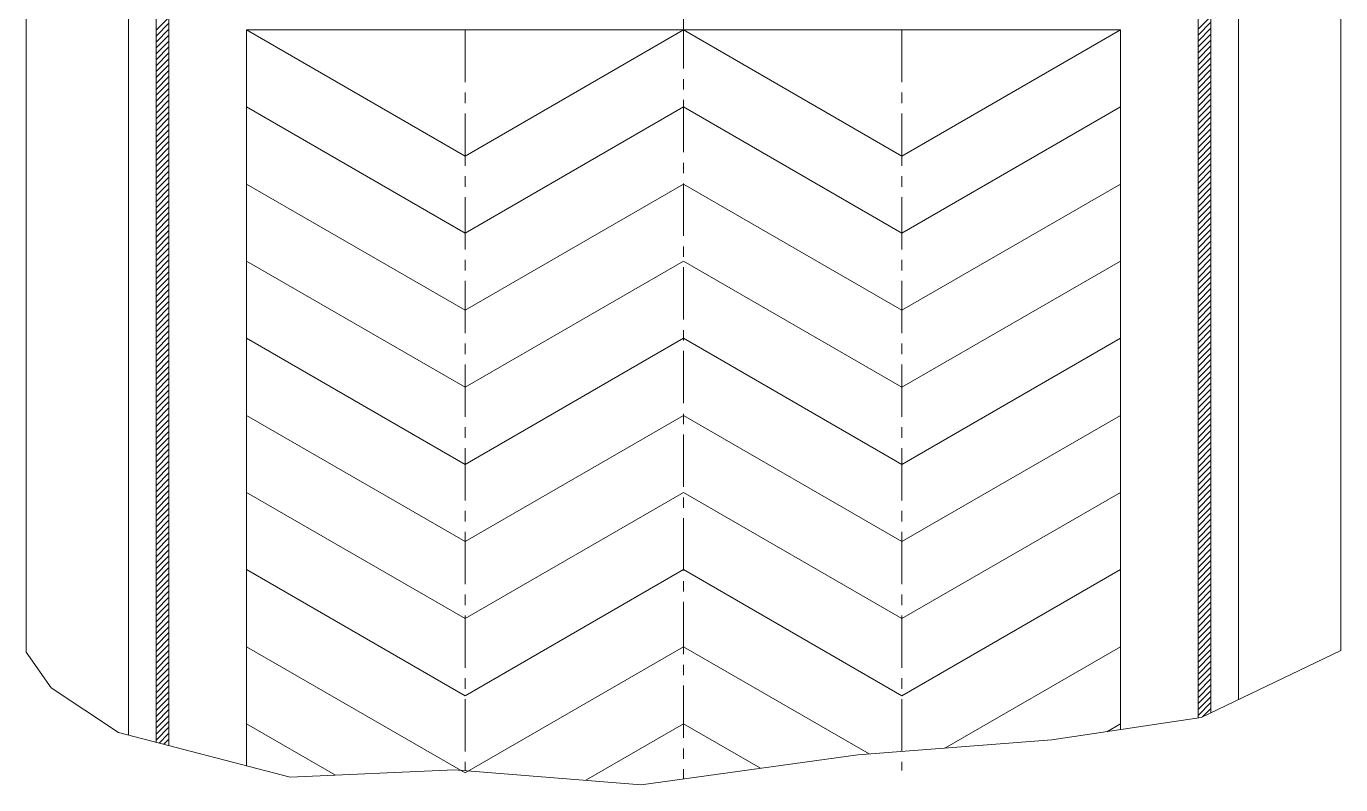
# Model space of a CAD drawing. Header units: millimetres. Extents: x -394 to 6212, y -2458 to 809.
# Drawn here: x 3852.57 to 3884, y -2323.74 to -2305.62 of the extents above; entities that cross this region are included whole.
import ezdxf

# ---------------------------------------------------------------- set-up
doc = ezdxf.new("R2010")
doc.units = ezdxf.units.MM
doc.linetypes.add('CENTER', pattern=[2, 1.25, -0.25, 0.25, -0.25])
doc.linetypes.add('CENTER2', pattern=[28.575, 19.05, -3.175, 3.175, -3.175])
doc.layers.get('0').update_dxf_attribs({"lineweight": 18})
doc.layers.add('1', color=1, linetype='Continuous', lineweight=18, true_color=0xff0000)
doc.layers.add('2', color=2, linetype='Continuous', lineweight=18, true_color=0xffff00)

msp = doc.modelspace()

# ---------------------------------------------------------------- linework, layer by layer
at = {"color": 3, "linetype": 'CENTER'}
for p, q in [((3868.28353, -2289.37632), (3868.28353, -2323.60515)), ((3863.06113, -2305.7008), (3863.06113, -2323.40807)), ((3873.50593, -2305.7008), (3873.50593, -2323.40807))]:
    msp.add_line(p, q, dxfattribs=at)
at = {"layer": '1', "linetype": 'Continuous'}
for p, q in [((3852.57025, -2289.37632), (3852.57025, -2320.57714)), ((3883.99681, -2320.53289), (3883.99681, -2289.37632)), ((3855.01249, -2293.55301), (3855.01249, -2322.55815)), ((3881.55457, -2293.55301), (3881.55457, -2321.70924)), ((3855.67297, -2297.28549), (3855.67297, -2322.73033)), ((3880.89409, -2297.28549), (3880.89409, -2322.02737)), ((3855.98017, -2304.41193), (3855.98017, -2322.81041)), ((3880.58689, -2304.76501), (3880.58689, -2322.15015)), ((3857.83873, -2305.7008), (3878.72833, -2305.7008)), ((3857.83873, -2305.7008), (3857.83873, -2323.29493)), ((3878.72833, -2305.7008), (3878.72833, -2322.42875)), ((3883.99681, -2320.53289), (3880.6628, -2322.13878)), ((3853.16576, -2321.42505), (3852.57025, -2320.57714)), ((3854.77273, -2322.49564), (3853.16576, -2321.42505)), ((3880.6628, -2322.13878), (3877.09175, -2322.67407)), ((3878.4028, -2322.47755), (3878.72833, -2322.2896)), ((3858.87943, -2323.56623), (3854.77273, -2322.49564)), ((3877.09175, -2322.67407), (3872.4494, -2323.03094)), ((3872.4494, -2323.03094), (3867.27138, -2323.74466)), ((3862.80758, -2323.3878), (3858.87943, -2323.56623)), ((3867.27138, -2323.74466), (3862.80758, -2323.3878))]:
    msp.add_line(p, q, dxfattribs=at)
at = {"layer": '2', "linetype": 'CENTER2'}
for p, q in [((3855.67297, -2305.70908), (3855.98017, -2305.40188)), ((3880.58689, -2305.68532), (3880.89409, -2305.37812)), ((3855.67297, -2305.8505), (3855.98017, -2305.5433)), ((3855.67297, -2305.99192), (3855.98017, -2305.68472)), ((3863.06113, -2308.71595), (3857.83873, -2305.7008)), ((3868.28353, -2305.7008), (3863.06113, -2308.71595)), ((3868.28353, -2305.7008), (3873.50593, -2308.71595)), ((3873.50593, -2308.71595), (3878.72833, -2305.7008)), ((3880.58689, -2305.82674), (3880.89409, -2305.51954)), ((3880.58689, -2305.96816), (3880.89409, -2305.66096)), ((3855.67297, -2306.13334), (3855.98017, -2305.82614)), ((3855.67297, -2306.27477), (3855.98017, -2305.96757)), ((3880.58689, -2306.10958), (3880.89409, -2305.80238)), ((3880.58689, -2306.251), (3880.89409, -2305.9438)), ((3855.67297, -2306.41619), (3855.98017, -2306.10899)), ((3855.67297, -2306.55761), (3855.98017, -2306.25041)), ((3855.67297, -2306.69903), (3855.98017, -2306.39183)), ((3880.58689, -2306.39243), (3880.89409, -2306.08523)), ((3880.58689, -2306.53385), (3880.89409, -2306.22665)), ((3880.58689, -2306.67527), (3880.89409, -2306.36807)), ((3855.67297, -2306.84045), (3855.98017, -2306.53325)), ((3855.67297, -2306.98187), (3855.98017, -2306.67467)), ((3880.58689, -2306.81669), (3880.89409, -2306.50949)), ((3880.58689, -2306.95811), (3880.89409, -2306.65091)), ((3855.67297, -2307.12329), (3855.98017, -2306.81609)), ((3855.67297, -2307.26472), (3855.98017, -2306.95752)), ((3880.58689, -2307.09953), (3880.89409, -2306.79233)), ((3880.58689, -2307.24095), (3880.89409, -2306.93375)), ((3855.67297, -2307.40614), (3855.98017, -2307.09894)), ((3855.67297, -2307.54756), (3855.98017, -2307.24036)), ((3880.58689, -2307.38238), (3880.89409, -2307.07518)), ((3880.58689, -2307.5238), (3880.89409, -2307.2166)), ((3855.67297, -2307.68898), (3855.98017, -2307.38178)), ((3855.67297, -2307.8304), (3855.98017, -2307.5232)), ((3863.06113, -2310.55915), (3857.83873, -2307.544)), ((3868.28353, -2307.544), (3863.06113, -2310.55915)), ((3868.28353, -2307.544), (3873.50593, -2310.55915)), ((3873.50593, -2310.55915), (3878.72833, -2307.544)), ((3880.58689, -2307.66522), (3880.89409, -2307.35802)), ((3880.58689, -2307.80664), (3880.89409, -2307.49944)), ((3880.58689, -2307.94806), (3880.89409, -2307.64086)), ((3855.67297, -2307.97182), (3855.98017, -2307.66462)), ((3855.67297, -2308.11324), (3855.98017, -2307.80604)), ((3855.67297, -2308.25466), (3855.98017, -2307.94746)), ((3880.58689, -2308.08948), (3880.89409, -2307.78228)), ((3880.58689, -2308.2309), (3880.89409, -2307.9237)), ((3855.67297, -2308.39609), (3855.98017, -2308.08889)), ((3855.67297, -2308.53751), (3855.98017, -2308.23031)), ((3880.58689, -2308.37232), (3880.89409, -2308.06512)), ((3880.58689, -2308.51375), (3880.89409, -2308.20655)), ((3855.67297, -2308.67893), (3855.98017, -2308.37173)), ((3855.67297, -2308.82035), (3855.98017, -2308.51315)), ((3880.58689, -2308.65517), (3880.89409, -2308.34797)), ((3880.58689, -2308.79659), (3880.89409, -2308.48939)), ((3855.67297, -2308.96177), (3855.98017, -2308.65457)), ((3855.67297, -2309.10319), (3855.98017, -2308.79599)), ((3880.58689, -2308.93801), (3880.89409, -2308.63081)), ((3880.58689, -2309.07943), (3880.89409, -2308.77223)), ((3855.67297, -2309.24461), (3855.98017, -2308.93741)), ((3855.67297, -2309.38604), (3855.98017, -2309.07884)), ((3855.67297, -2309.52746), (3855.98017, -2309.22026)), ((3880.58689, -2309.22085), (3880.89409, -2308.91365)), ((3880.58689, -2309.36227), (3880.89409, -2309.05507)), ((3880.58689, -2309.5037), (3880.89409, -2309.1965)), ((3855.67297, -2309.66888), (3855.98017, -2309.36168)), ((3855.67297, -2309.8103), (3855.98017, -2309.5031)), ((3863.06113, -2312.40235), (3857.83873, -2309.3872)), ((3868.28353, -2309.3872), (3863.06113, -2312.40235)), ((3868.28353, -2309.3872), (3873.50593, -2312.40235)), ((3873.50593, -2312.40235), (3878.72833, -2309.3872)), ((3880.58689, -2309.64512), (3880.89409, -2309.33792)), ((3880.58689, -2309.78654), (3880.89409, -2309.47934)), ((3855.67297, -2309.95172), (3855.98017, -2309.64452)), ((3855.67297, -2310.09314), (3855.98017, -2309.78594)), ((3880.58689, -2309.92796), (3880.89409, -2309.62076)), ((3880.58689, -2310.06938), (3880.89409, -2309.76218)), ((3855.67297, -2310.23456), (3855.98017, -2309.92736)), ((3855.67297, -2310.37598), (3855.98017, -2310.06878)), ((3880.58689, -2310.2108), (3880.89409, -2309.9036)), ((3880.58689, -2310.35222), (3880.89409, -2310.04502)), ((3855.67297, -2310.51741), (3855.98017, -2310.21021)), ((3855.67297, -2310.65883), (3855.98017, -2310.35163)), ((3880.58689, -2310.49364), (3880.89409, -2310.18644)), ((3880.58689, -2310.63507), (3880.89409, -2310.32787)), ((3880.58689, -2310.77649), (3880.89409, -2310.46929)), ((3855.67297, -2310.80025), (3855.98017, -2310.49305)), ((3855.67297, -2310.94167), (3855.98017, -2310.63447)), ((3855.67297, -2311.08309), (3855.98017, -2310.77589)), ((3880.58689, -2310.91791), (3880.89409, -2310.61071)), ((3880.58689, -2311.05933), (3880.89409, -2310.75213)), ((3855.67297, -2311.22451), (3855.98017, -2310.91731)), ((3855.67297, -2311.36593), (3855.98017, -2311.05873)), ((3880.58689, -2311.20075), (3880.89409, -2310.89355)), ((3880.58689, -2311.34217), (3880.89409, -2311.03497)), ((3855.67297, -2311.50736), (3855.98017, -2311.20016)), ((3855.67297, -2311.64878), (3855.98017, -2311.34158)), ((3863.06113, -2314.24555), (3857.83873, -2311.2304)), ((3868.28353, -2311.2304), (3863.06113, -2314.24555)), ((3868.28353, -2311.2304), (3873.50593, -2314.24555)), ((3873.50593, -2314.24555), (3878.72833, -2311.2304)), ((3880.58689, -2311.48359), (3880.89409, -2311.17639)), ((3880.58689, -2311.62502), (3880.89409, -2311.31782)), ((3855.67297, -2311.7902), (3855.98017, -2311.483)), ((3855.67297, -2311.93162), (3855.98017, -2311.62442)), ((3880.58689, -2311.76644), (3880.89409, -2311.45924)), ((3880.58689, -2311.90786), (3880.89409, -2311.60066)), ((3855.67297, -2312.07304), (3855.98017, -2311.76584)), ((3855.67297, -2312.21446), (3855.98017, -2311.90726)), ((3855.67297, -2312.35588), (3855.98017, -2312.04868)), ((3880.58689, -2312.04928), (3880.89409, -2311.74208)), ((3880.58689, -2312.1907), (3880.89409, -2311.8835)), ((3880.58689, -2312.33212), (3880.89409, -2312.02492)), ((3855.67297, -2312.49731), (3855.98017, -2312.19011)), ((3855.67297, -2312.63873), (3855.98017, -2312.33153)), ((3880.58689, -2312.47354), (3880.89409, -2312.16634)), ((3880.58689, -2312.61497), (3880.89409, -2312.30777)), ((3855.67297, -2312.78015), (3855.98017, -2312.47295)), ((3855.67297, -2312.92157), (3855.98017, -2312.61437)), ((3880.58689, -2312.75639), (3880.89409, -2312.44919)), ((3880.58689, -2312.89781), (3880.89409, -2312.59061)), ((3855.67297, -2313.06299), (3855.98017, -2312.75579)), ((3855.67297, -2313.20441), (3855.98017, -2312.89721)), ((3880.58689, -2313.03923), (3880.89409, -2312.73203)), ((3880.58689, -2313.18065), (3880.89409, -2312.87345)), ((3855.67297, -2313.34583), (3855.98017, -2313.03863)), ((3855.67297, -2313.48725), (3855.98017, -2313.18005)), ((3863.06113, -2316.08875), (3857.83873, -2313.0736)), ((3868.28353, -2313.0736), (3863.06113, -2316.08875)), ((3868.28353, -2313.0736), (3873.50593, -2316.08875)), ((3873.50593, -2316.08875), (3878.72833, -2313.0736)), ((3880.58689, -2313.32207), (3880.89409, -2313.01487)), ((3880.58689, -2313.46349), (3880.89409, -2313.15629)), ((3880.58689, -2313.60491), (3880.89409, -2313.29771)), ((3855.67297, -2313.62868), (3855.98017, -2313.32148)), ((3855.67297, -2313.7701), (3855.98017, -2313.4629)), ((3855.67297, -2313.91152), (3855.98017, -2313.60432)), ((3880.58689, -2313.74634), (3880.89409, -2313.43914)), ((3880.58689, -2313.88776), (3880.89409, -2313.58056)), ((3855.67297, -2314.05294), (3855.98017, -2313.74574)), ((3855.67297, -2314.19436), (3855.98017, -2313.88716)), ((3880.58689, -2314.02918), (3880.89409, -2313.72198)), ((3880.58689, -2314.1706), (3880.89409, -2313.8634)), ((3855.67297, -2314.33578), (3855.98017, -2314.02858)), ((3855.67297, -2314.4772), (3855.98017, -2314.17)), ((3880.58689, -2314.31202), (3880.89409, -2314.00482)), ((3880.58689, -2314.45344), (3880.89409, -2314.14624)), ((3855.67297, -2314.61863), (3855.98017, -2314.31143)), ((3855.67297, -2314.76005), (3855.98017, -2314.45285)), ((3880.58689, -2314.59486), (3880.89409, -2314.28766)), ((3880.58689, -2314.73629), (3880.89409, -2314.42909)), ((3855.67297, -2314.90147), (3855.98017, -2314.59427)), ((3855.67297, -2315.04289), (3855.98017, -2314.73569)), ((3855.67297, -2315.18431), (3855.98017, -2314.87711)), ((3880.58689, -2314.87771), (3880.89409, -2314.57051)), ((3880.58689, -2315.01913), (3880.89409, -2314.71193)), ((3880.58689, -2315.16055), (3880.89409, -2314.85335)), ((3855.67297, -2315.32573), (3855.98017, -2315.01853)), ((3855.67297, -2315.46715), (3855.98017, -2315.15995)), ((3863.06113, -2317.93195), (3857.83873, -2314.9168)), ((3868.28353, -2314.9168), (3863.06113, -2317.93195)), ((3868.28353, -2314.9168), (3873.50593, -2317.93195)), ((3873.50593, -2317.93195), (3878.72833, -2314.9168)), ((3880.58689, -2315.30197), (3880.89409, -2314.99477)), ((3880.58689, -2315.44339), (3880.89409, -2315.13619)), ((3855.67297, -2315.60858), (3855.98017, -2315.30138)), ((3855.67297, -2315.75), (3855.98017, -2315.4428)), ((3880.58689, -2315.58481), (3880.89409, -2315.27761)), ((3880.58689, -2315.72624), (3880.89409, -2315.41904)), ((3855.67297, -2315.89142), (3855.98017, -2315.58422)), ((3855.67297, -2316.03284), (3855.98017, -2315.72564)), ((3880.58689, -2315.86766), (3880.89409, -2315.56046)), ((3880.58689, -2316.00908), (3880.89409, -2315.70188)), ((3855.67297, -2316.17426), (3855.98017, -2315.86706)), ((3855.67297, -2316.31568), (3855.98017, -2316.00848)), ((3880.58689, -2316.1505), (3880.89409, -2315.8433)), ((3880.58689, -2316.29192), (3880.89409, -2315.98472)), ((3880.58689, -2316.43334), (3880.89409, -2316.12614)), ((3855.67297, -2316.4571), (3855.98017, -2316.1499)), ((3855.67297, -2316.59852), (3855.98017, -2316.29132)), ((3855.67297, -2316.73995), (3855.98017, -2316.43275)), ((3880.58689, -2316.57476), (3880.89409, -2316.26756)), ((3880.58689, -2316.71618), (3880.89409, -2316.40898)), ((3855.67297, -2316.88137), (3855.98017, -2316.57417)), ((3855.67297, -2317.02279), (3855.98017, -2316.71559)), ((3863.06113, -2319.77515), (3857.83873, -2316.76)), ((3868.28353, -2316.76), (3863.06113, -2319.77515)), ((3868.28353, -2316.76), (3873.50593, -2319.77515)), ((3873.50593, -2319.77515), (3878.72833, -2316.76)), ((3880.58689, -2316.85761), (3880.89409, -2316.55041)), ((3880.58689, -2316.99903), (3880.89409, -2316.69183)), ((3855.67297, -2317.16421), (3855.98017, -2316.85701)), ((3855.67297, -2317.30563), (3855.98017, -2316.99843)), ((3880.58689, -2317.14045), (3880.89409, -2316.83325)), ((3880.58689, -2317.28187), (3880.89409, -2316.97467)), ((3855.67297, -2317.44705), (3855.98017, -2317.13985)), ((3855.67297, -2317.58847), (3855.98017, -2317.28127)), ((3880.58689, -2317.42329), (3880.89409, -2317.11609)), ((3880.58689, -2317.56471), (3880.89409, -2317.25751)), ((3855.67297, -2317.7299), (3855.98017, -2317.4227)), ((3855.67297, -2317.87132), (3855.98017, -2317.56412)), ((3855.67297, -2318.01274), (3855.98017, -2317.70554)), ((3880.58689, -2317.70613), (3880.89409, -2317.39893)), ((3880.58689, -2317.84756), (3880.89409, -2317.54036)), ((3880.58689, -2317.98898), (3880.89409, -2317.68178)), ((3855.67297, -2318.15416), (3855.98017, -2317.84696)), ((3855.67297, -2318.29558), (3855.98017, -2317.98838)), ((3880.58689, -2318.1304), (3880.89409, -2317.8232)), ((3880.58689, -2318.27182), (3880.89409, -2317.96462)), ((3855.67297, -2318.437), (3855.98017, -2318.1298)), ((3855.67297, -2318.57842), (3855.98017, -2318.27122)), ((3880.58689, -2318.41324), (3880.89409, -2318.10604)), ((3880.58689, -2318.55466), (3880.89409, -2318.24746)), ((3855.67297, -2318.71984), (3855.98017, -2318.41264)), ((3855.67297, -2318.86127), (3855.98017, -2318.55407)), ((3863.06113, -2321.61835), (3857.83873, -2318.6032)), ((3868.28353, -2318.6032), (3863.06113, -2321.61835)), ((3868.28353, -2318.6032), (3873.50593, -2321.61835)), ((3873.50593, -2321.61835), (3878.72833, -2318.6032)), ((3880.58689, -2318.69608), (3880.89409, -2318.38888)), ((3880.58689, -2318.8375), (3880.89409, -2318.5303)), ((3855.67297, -2319.00269), (3855.98017, -2318.69549)), ((3855.67297, -2319.14411), (3855.98017, -2318.83691)), ((3880.58689, -2318.97893), (3880.89409, -2318.67173)), ((3880.58689, -2319.12035), (3880.89409, -2318.81315)), ((3880.58689, -2319.26177), (3880.89409, -2318.95457)), ((3855.67297, -2319.28553), (3855.98017, -2318.97833)), ((3855.67297, -2319.42695), (3855.98017, -2319.11975)), ((3855.67297, -2319.56837), (3855.98017, -2319.26117)), ((3880.58689, -2319.40319), (3880.89409, -2319.09599)), ((3880.58689, -2319.54461), (3880.89409, -2319.23741)), ((3855.67297, -2319.70979), (3855.98017, -2319.40259)), ((3855.67297, -2319.85122), (3855.98017, -2319.54402)), ((3880.58689, -2319.68603), (3880.89409, -2319.37883)), ((3880.58689, -2319.82745), (3880.89409, -2319.52025)), ((3855.67297, -2319.99264), (3855.98017, -2319.68544)), ((3855.67297, -2320.13406), (3855.98017, -2319.82686)), ((3880.58689, -2319.96888), (3880.89409, -2319.66168)), ((3880.58689, -2320.1103), (3880.89409, -2319.8031)), ((3855.67297, -2320.27548), (3855.98017, -2319.96828)), ((3855.67297, -2320.4169), (3855.98017, -2320.1097)), ((3880.58689, -2320.25172), (3880.89409, -2319.94452)), ((3880.58689, -2320.39314), (3880.89409, -2320.08594)), ((3855.67297, -2320.55832), (3855.98017, -2320.25112)), ((3855.67297, -2320.69974), (3855.98017, -2320.39254)), ((3855.67297, -2320.84117), (3855.98017, -2320.53397)), ((3863.06113, -2323.46155), (3857.83873, -2320.4464)), ((3868.28353, -2320.4464), (3863.06113, -2323.46155)), ((3868.28353, -2320.4464), (3872.72358, -2323.00986)), ((3874.52862, -2322.8711), (3878.72833, -2320.4464)), ((3880.58689, -2320.53456), (3880.89409, -2320.22736)), ((3880.58689, -2320.67598), (3880.89409, -2320.36878)), ((3880.58689, -2320.8174), (3880.89409, -2320.5102)), ((3855.67297, -2320.98259), (3855.98017, -2320.67539)), ((3855.67297, -2321.12401), (3855.98017, -2320.81681)), ((3880.58689, -2320.95883), (3880.89409, -2320.65163)), ((3880.58689, -2321.10025), (3880.89409, -2320.79305)), ((3855.67297, -2321.26543), (3855.98017, -2320.95823)), ((3855.67297, -2321.40685), (3855.98017, -2321.09965)), ((3880.58689, -2321.24167), (3880.89409, -2320.93447)), ((3880.58689, -2321.38309), (3880.89409, -2321.07589)), ((3855.67297, -2321.54827), (3855.98017, -2321.24107)), ((3855.67297, -2321.68969), (3855.98017, -2321.38249)), ((3880.58689, -2321.52451), (3880.89409, -2321.21731)), ((3880.58689, -2321.66593), (3880.89409, -2321.35873)), ((3855.67297, -2321.83111), (3855.98017, -2321.52391)), ((3855.67297, -2321.97254), (3855.98017, -2321.66534)), ((3880.58689, -2321.80735), (3880.89409, -2321.50015)), ((3880.58689, -2321.94877), (3880.89409, -2321.64157)), ((3880.58689, -2322.0902), (3880.89409, -2321.783)), ((3855.67297, -2322.11396), (3855.98017, -2321.80676)), ((3855.67297, -2322.25538), (3855.98017, -2321.94818)), ((3855.67297, -2322.3968), (3855.98017, -2322.0896)), ((3880.69547, -2322.12304), (3880.89409, -2321.92442)), ((3855.67297, -2322.53822), (3855.98017, -2322.23102)), ((3855.67297, -2322.67964), (3855.98017, -2322.37244)), ((3859.96455, -2323.51694), (3857.83873, -2322.2896)), ((3868.28353, -2322.2896), (3865.94672, -2323.63876)), ((3868.28353, -2322.2896), (3870.12298, -2323.3516)), ((3855.74495, -2322.74909), (3855.98017, -2322.51386)), ((3855.85712, -2322.77834), (3855.98017, -2322.65529)), ((3855.9693, -2322.80758), (3855.98017, -2322.79671))]:
    msp.add_line(p, q, dxfattribs=at)

doc.saveas('drawing.dxf')
